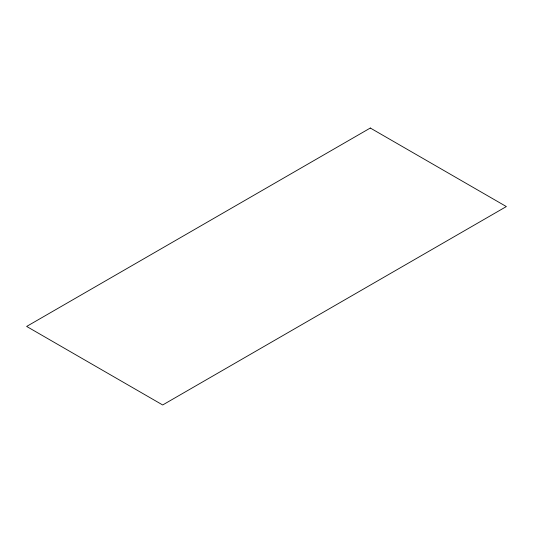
<?xml version="1.0" encoding="UTF-8"?>
<svg xmlns="http://www.w3.org/2000/svg" width="533" height="533" viewBox="0 0 533 533"><rect width="100%" height="100%" fill="white"/><g stroke="black" fill="none" stroke-linecap="round" stroke-linejoin="round"><path stroke-width="0.8" d="M370.315 128.027L26.65 326.436L162.685 404.973L506.35 206.564L370.315 128.027"/></g></svg>
